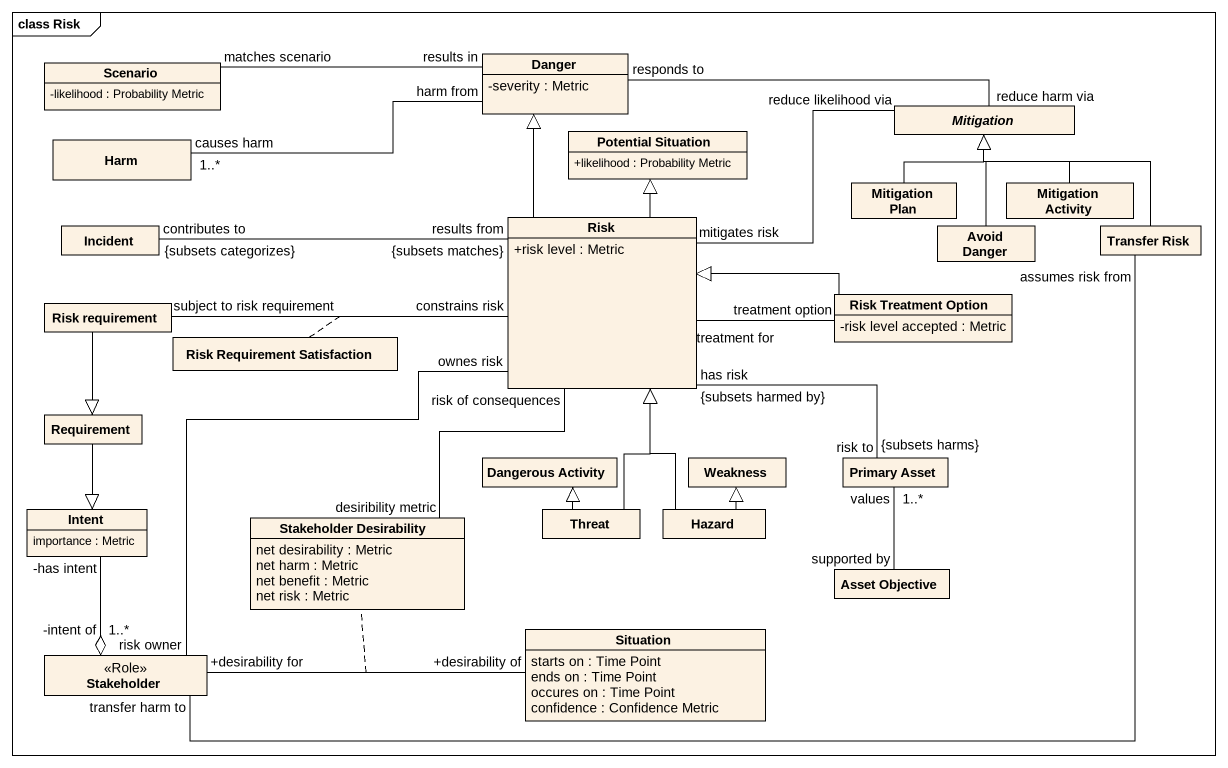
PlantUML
@startuml
mainframe class Risk
hide circle
hide empty members
skinparam classAttributeIconSize 0
class Scenario {
  -likelihood : Probability Metric
}
class Danger {
  -severity : Metric
}
class Harm
class "Potential Situation" as Potential_Situation {
  +likelihood : Probability Metric
}
abstract class Mitigation
class "Mitigation Plan" as Mitigation_Plan
class "Mitigation Activity" as Mitigation_Activity
class Incident
class Risk {
  +risk level : Metric
}
class "Avoid Danger" as Avoid_Danger
class "Transfer Risk" as Transfer_Risk
class "Risk requirement" as Risk_requirement
class "Risk Treatment Option" as Risk_Treatment_Option {
  -risk level accepted : Metric
}
class "Risk Requirement Satisfaction" as Risk_Requirement
class Requirement
class "Dangerous Activity" as Dangerous_Activity
class Weakness
class "Primary Asset" as Primary_Asset
class Intent {
  importance : Metric
}
class "Stakeholder Desirability" as Stakeholder_Desirability {
  net desirability : Metric
  net harm : Metric
  net benefit : Metric
  net risk : Metric
}
class Threat
class Hazard
class "Asset Objective" as Asset_Objective
class Situation {
  starts on : Time Point
  ends on : Time Point
  occures on : Time Point
  confidence : Confidence Metric
}
class Stakeholder <<Role>>
Danger "results in" -left- "matches scenario" Scenario
Danger "harm from" -left- "causes harm\n1..*" Harm
Danger "responds to" -right- "reduce harm via" Mitigation
Mitigation_Plan -up-|> Mitigation
Mitigation_Activity -up-|> Mitigation
Risk -up-|> Danger
Risk -up-|> Potential_Situation
Risk "mitigates risk" -right- "reduce likelihood via" Mitigation
Risk "results from\n{subsets matches}" -left- "contributes to\n{subsets categorizes}" Incident
Risk "constrains risk" -left- "subject to risk requirement" Risk_requirement
(Risk, Risk_requirement) .. Risk_Requirement
Risk "treatment for" -right- "treatment option" Risk_Treatment_Option
Risk "risk of consequences" -- "desiribility metric" Stakeholder_Desirability
Risk "ownes risk" -- "risk owner" Stakeholder
Avoid_Danger -up-|> Mitigation
Transfer_Risk -up-|> Mitigation
Transfer_Risk "assumes risk from" -left- "transfer harm to" Stakeholder
Risk_requirement --|> Requirement
Risk_Treatment_Option -left-|> Risk
Requirement --|> Intent
Primary_Asset "risk to\n{subsets harms}" -left- "has risk\n{subsets harmed by}" Risk
Threat -up-|> Risk
Threat -up-|> Dangerous_Activity
Hazard -up-|> Risk
Hazard -up-|> Weakness
Asset_Objective "supported by" -up- "values\n1..*" Primary_Asset
Stakeholder "-intent of\n1..*" o-up- "-has intent" Intent
Stakeholder "+desirability for" -right- "+desirability of" Situation
(Stakeholder, Situation) .. Stakeholder_Desirability
@enduml
